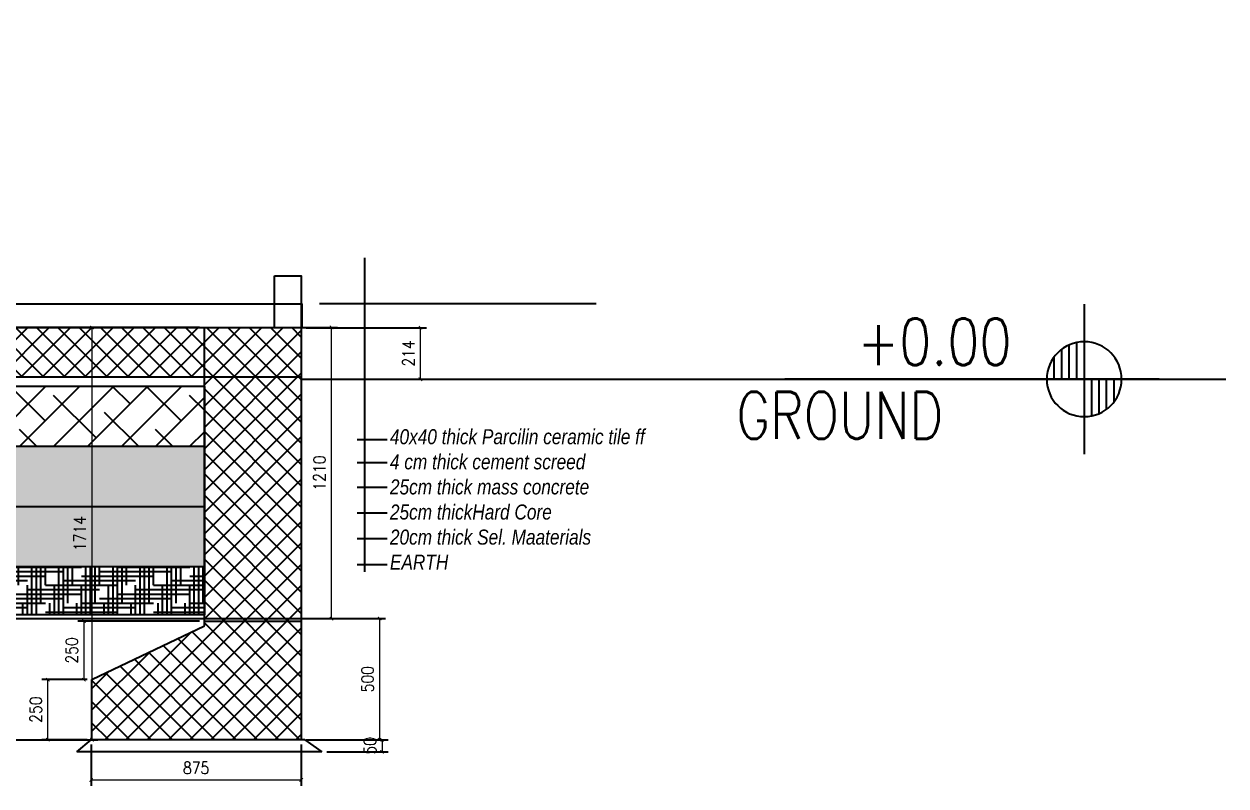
# Model space of a CAD drawing. Header units: millimetres. Extents: x -73920 to 111210, y -48963 to 87920.
# Drawn here: x 70411 to 75410, y 20615 to 23782 of the extents above; entities that cross this region are included whole.
import ezdxf
from ezdxf.enums import TextEntityAlignment as Align

# ---------------------------------------------------------------- set-up
doc = ezdxf.new("R2010")
doc.units = ezdxf.units.MM
doc.header["$LTSCALE"] = 100
doc.header["$MEASUREMENT"] = 0
doc.linetypes.add('DOT2', pattern=[0.125, 0, -0.125])
for name, color, linetype in [('A-HATCH', 251, 'Continuous'), ('LS-Anno-Attr', 2, 'Continuous'), ('LS-Anno-Level', 4, 'Continuous'), ('text', 5, 'Continuous'), ('water', 150, 'DOT2')]:
    doc.layers.add(name, color=color, linetype=linetype)
doc.styles.add('DIM25', font='simplex.shx', dxfattribs={"width": 0.85, "height": 50})
doc.styles.add('Light 1-250', font='simplex.shx', dxfattribs={"width": 0.75, "height": 0.5})
doc.dimstyles.new('DIM25', dxfattribs={"dimtxt": 500, "dimasz": 1, "dimexe": 25, "dimexo": 20, "dimgap": 25, "dimtad": 1, "dimdec": 0, "dimzin": 0, "dimdsep": 46, "dimtxsty": 'DIM25', "dimblk": 'Tick', "dimcen": 0.09, "dimdle": 25, "dimclrd": 256, "dimclre": 256, "dimclrt": 1, "dimadec": 0, "dimazin": 0, "dimtfac": 1, "dimtdec": 0, "dimtix": 1, "dimtmove": 2, "dimatfit": 3, "dimldrblk": 'Tick', "dimfxl": 1, "dimtolj": 1, "dimtzin": 0, "dimlwd": 5, "dimarcsym": 0})

# ---------------------------------------------------------------- blocks, each defined once
blk = doc.blocks.new('LEV')
for p, q in [((0, 400), (0, -400)), ((40, 0), (40, 196)), ((80, 0), (80, 183.3)), ((120, 0), (120, 160)), ((160, 0), (160, 120)), ((-400, 0), (1600, 0)), ((-160, -120), (-160, 0)), ((-120, -160), (-120, 0)), ((-80, -183.3), (-80, 0)), ((-40, -196), (-40, 0))]:
    blk.add_line(p, q)
blk.add_circle((0, 0), 200)
at = {"flags": 12}
for tag, p in [('L', (300, 131.8)), ('P', (316.4, -392.1))]:
    blk.add_attdef(tag, p, '', height=250, dxfattribs=at)
blk = doc.blocks.new('Tick')
at = {"const_width": 4}
blk.add_lwpolyline([(-7.1, -7.1), (7.1, 7.1)], dxfattribs=at)
blk = doc.blocks.new('*D311')
at = {"layer": 'DEFPOINTS', "color": 0, "linetype": 'ByBlock', "lineweight": 25, "transparency": 16777216}
for p in [(65301.1, 22521.1), (71690, 22521.1), (65301.1, 21310.8)]:
    blk.add_point(p, dxfattribs=at)
at = {"layer": 'water', "linetype": 'ByBlock', "lineweight": -2, "transparency": 16777216}
for p, q in [((65321.1, 22521.1), (71715, 22521.1)), ((65321.1, 21310.8), (71715, 21310.8))]:
    blk.add_line(p, q, dxfattribs=at)
at = {"layer": 'water', "linetype": 'ByBlock', "lineweight": 5, "transparency": 16777216}
blk.add_line((71690, 21311.8), (71690, 22520.1), dxfattribs=at)
for p, rotation in [((71690, 22521.1), 90), ((71690, 21310.8), 270)]:
    blk.add_blockref('Tick', p, dxfattribs=dict(at, rotation=rotation))
at = {"layer": 'water', "color": 1, "linetype": 'ByBlock', "lineweight": 25, "transparency": 16777216, "insert": (71640, 21916), "char_height": 50, "attachment_point": 5, "rotation": 90, "style": 'DIM25'}
blk.add_mtext('\\A1;1210', dxfattribs=at)
blk = doc.blocks.new('*D320')
at = {"layer": 'DEFPOINTS', "color": 0, "linetype": 'ByBlock', "lineweight": 25, "transparency": 16777216}
for p in [(71563.9, 22520), (72060, 22520), (71563.9, 22306)]:
    blk.add_point(p, dxfattribs=at)
at = {"layer": 'water', "linetype": 'ByBlock', "lineweight": -2, "transparency": 16777216}
for p, q in [((71583.9, 22520), (72085, 22520)), ((71583.9, 22306), (72085, 22306))]:
    blk.add_line(p, q, dxfattribs=at)
at = {"layer": 'water', "linetype": 'ByBlock', "lineweight": 5, "transparency": 16777216}
blk.add_line((72060, 22307), (72060, 22519), dxfattribs=at)
for p, rotation in [((72060, 22520), 90), ((72060, 22306), 270)]:
    blk.add_blockref('Tick', p, dxfattribs=dict(at, rotation=rotation))
at = {"layer": 'water', "color": 1, "linetype": 'ByBlock', "lineweight": 25, "transparency": 16777216, "insert": (72010, 22413), "char_height": 50, "attachment_point": 5, "rotation": 90, "style": 'DIM25'}
blk.add_mtext('\\A1;214', dxfattribs=at)
blk = doc.blocks.new('*D522')
at = {"layer": 'DEFPOINTS', "color": 0, "linetype": 'ByBlock', "lineweight": 25, "transparency": 16777216}
for p in [(71563.9, 20807.1), (71650, 20757.1), (71900, 20757.1)]:
    blk.add_point(p, dxfattribs=at)
at = {"layer": 'water', "linetype": 'ByBlock', "lineweight": -2, "transparency": 16777216}
for p, q in [((71583.9, 20807.1), (71925, 20807.1)), ((71670, 20757.1), (71925, 20757.1))]:
    blk.add_line(p, q, dxfattribs=at)
at = {"layer": 'water', "linetype": 'ByBlock', "lineweight": 5, "transparency": 16777216}
for p, q in [((71900, 20808.1), (71900, 20809.1)), ((71900, 20807.1), (71900, 20757.1)), ((71900, 20756.1), (71900, 20755.1))]:
    blk.add_line(p, q, dxfattribs=at)
for p, rotation in [((71900, 20807.1), 270), ((71900, 20757.1), 90)]:
    blk.add_blockref('Tick', p, dxfattribs=dict(at, rotation=rotation))
at = {"layer": 'water', "color": 1, "linetype": 'ByBlock', "lineweight": 25, "transparency": 16777216, "insert": (71850, 20782.1), "char_height": 50, "attachment_point": 5, "rotation": 90, "style": 'DIM25'}
blk.add_mtext('\\A1;50', dxfattribs=at)
blk = doc.blocks.new('*D523')
at = {"layer": 'DEFPOINTS', "color": 0, "linetype": 'ByBlock', "lineweight": 25, "transparency": 16777216}
for p in [(70510, 21057.1), (70693.7, 21057.1), (70693.7, 20807.1)]:
    blk.add_point(p, dxfattribs=at)
at = {"layer": 'water', "linetype": 'ByBlock', "lineweight": -2, "transparency": 16777216}
for p, q in [((70673.7, 21057.1), (70485, 21057.1)), ((70673.7, 20807.1), (70485, 20807.1))]:
    blk.add_line(p, q, dxfattribs=at)
at = {"layer": 'water', "linetype": 'ByBlock', "lineweight": 5, "transparency": 16777216}
blk.add_line((70510, 20808.1), (70510, 21056.1), dxfattribs=at)
for p, rotation in [((70510, 21057.1), 90), ((70510, 20807.1), 270)]:
    blk.add_blockref('Tick', p, dxfattribs=dict(at, rotation=rotation))
at = {"layer": 'water', "color": 1, "linetype": 'ByBlock', "lineweight": 25, "transparency": 16777216, "insert": (70460, 20932.1), "char_height": 50, "attachment_point": 5, "rotation": 90, "style": 'DIM25'}
blk.add_mtext('\\A1;250', dxfattribs=at)
blk = doc.blocks.new('*D524')
at = {"layer": 'DEFPOINTS', "color": 0, "linetype": 'ByBlock', "lineweight": 25, "transparency": 16777216}
for p in [(71161, 21300), (70660, 21057.1), (70693.7, 21057.1)]:
    blk.add_point(p, dxfattribs=at)
at = {"layer": 'water', "linetype": 'ByBlock', "lineweight": -2, "transparency": 16777216}
for p, q in [((71141, 21300), (70635, 21300)), ((70673.7, 21057.1), (70635, 21057.1))]:
    blk.add_line(p, q, dxfattribs=at)
at = {"layer": 'water', "linetype": 'ByBlock', "lineweight": 5, "transparency": 16777216}
blk.add_line((70660, 21299), (70660, 21058.1), dxfattribs=at)
for p, rotation in [((70660, 21300), 90), ((70660, 21057.1), 270)]:
    blk.add_blockref('Tick', p, dxfattribs=dict(at, rotation=rotation))
at = {"layer": 'water', "color": 1, "linetype": 'ByBlock', "lineweight": 25, "transparency": 16777216, "insert": (70610, 21178.5), "char_height": 50, "attachment_point": 5, "rotation": 90, "style": 'DIM25'}
blk.add_mtext('\\A1;250', dxfattribs=at)
blk = doc.blocks.new('*D525')
at = {"layer": 'DEFPOINTS', "color": 0, "linetype": 'ByBlock', "lineweight": 25, "transparency": 16777216}
for p in [(70690, 20807.1), (71563.9, 20807.1), (71563.9, 20640)]:
    blk.add_point(p, dxfattribs=at)
at = {"layer": 'water', "linetype": 'ByBlock', "lineweight": -2, "transparency": 16777216}
for p, q in [((70690, 20787.1), (70690, 20615)), ((71563.9, 20787.1), (71563.9, 20615))]:
    blk.add_line(p, q, dxfattribs=at)
at = {"layer": 'water', "linetype": 'ByBlock', "lineweight": 5, "transparency": 16777216}
blk.add_line((70691, 20640), (71562.9, 20640), dxfattribs=at)
at = {"layer": 'water', "linetype": 'ByBlock', "lineweight": 5, "transparency": 16777216, "rotation": 180}
blk.add_blockref('Tick', (70690, 20640), dxfattribs=at)
at = {"layer": 'water', "linetype": 'ByBlock', "lineweight": 5, "transparency": 16777216}
blk.add_blockref('Tick', (71563.9, 20640), dxfattribs=at)
at = {"layer": 'water', "color": 1, "linetype": 'ByBlock', "lineweight": 25, "transparency": 16777216, "insert": (71126.9, 20690), "char_height": 50, "attachment_point": 5, "style": 'DIM25'}
blk.add_mtext('\\A1;875', dxfattribs=at)
blk = doc.blocks.new('*D526')
at = {"layer": 'DEFPOINTS', "color": 0, "linetype": 'ByBlock', "lineweight": 25, "transparency": 16777216}
for p in [(71563.9, 21310.8), (71563.9, 20807.1), (71890, 20807.1)]:
    blk.add_point(p, dxfattribs=at)
at = {"layer": 'water', "linetype": 'ByBlock', "lineweight": -2, "transparency": 16777216}
for p, q in [((71583.9, 21310.8), (71915, 21310.8)), ((71583.9, 20807.1), (71915, 20807.1))]:
    blk.add_line(p, q, dxfattribs=at)
at = {"layer": 'water', "linetype": 'ByBlock', "lineweight": 5, "transparency": 16777216}
blk.add_line((71890, 21309.8), (71890, 20808.1), dxfattribs=at)
for p, rotation in [((71890, 21310.8), 90), ((71890, 20807.1), 270)]:
    blk.add_blockref('Tick', p, dxfattribs=dict(at, rotation=rotation))
at = {"layer": 'water', "color": 1, "linetype": 'ByBlock', "lineweight": 25, "transparency": 16777216, "insert": (71840, 21058.9), "char_height": 50, "attachment_point": 5, "rotation": 90, "style": 'DIM25'}
blk.add_mtext('\\A1;500', dxfattribs=at)
blk = doc.blocks.new('*D527')
at = {"layer": 'DEFPOINTS', "color": 0, "linetype": 'ByBlock', "lineweight": 25, "transparency": 16777216}
for p in [(65301.1, 22521.1), (65301.1, 20807.1), (70693.7, 20807.1)]:
    blk.add_point(p, dxfattribs=at)
at = {"layer": 'water', "linetype": 'ByBlock', "lineweight": -2, "transparency": 16777216}
for p, q in [((65321.1, 22521.1), (70718.7, 22521.1)), ((65321.1, 20807.1), (70718.7, 20807.1))]:
    blk.add_line(p, q, dxfattribs=at)
at = {"layer": 'water', "linetype": 'ByBlock', "lineweight": 5, "transparency": 16777216}
blk.add_line((70693.7, 22520.1), (70693.7, 20808.1), dxfattribs=at)
for p, rotation in [((70693.7, 22521.1), 90), ((70693.7, 20807.1), 270)]:
    blk.add_blockref('Tick', p, dxfattribs=dict(at, rotation=rotation))
at = {"layer": 'water', "color": 1, "linetype": 'ByBlock', "lineweight": 25, "transparency": 16777216, "insert": (70643.7, 21664.1), "char_height": 50, "attachment_point": 5, "rotation": 90, "style": 'DIM25'}
blk.add_mtext('\\A1;1714', dxfattribs=at)

msp = doc.modelspace()

# ---------------------------------------------------------------- hatches: boundary and pattern name
at = {"layer": 'water', "linetype": 'ByBlock', "lineweight": 25, "transparency": 33554500}
h = msp.add_hatch(dxfattribs=at)
h.set_pattern_fill('ANSI37', color=3, scale=500)
h.paths.add_polyline_path([(58866.75304373, 22471.07794055), (58465.1183619, 22471.07794055), (58465.7447641, 22316.03136931), (58866.75304373, 22316.03136931)])
h.paths.add_polyline_path([(58866.75304373, 22316.03136931), (58463.92042824, 22316.03136931), (58463.92042824, 21300), (58866.75304373, 21300)])
h.paths.add_polyline_path([(59334.04901071, 21057.07106781), (58866.75304373, 21280.51304669), (58866.75304373, 21300), (58463.92042824, 21300), (58463.92042824, 20807.07106781), (59334.04901071, 20807.07106781)])
h.paths.add_polyline_path([(58866.75304373, 22521.07794055), (58464.91635737, 22521.07794055), (58465.1183619, 22471.07794055), (58866.75304373, 22471.07794055)])
h.paths.add_polyline_path([(59854.58953063, 22521.07794055), (58866.75304373, 22521.07794055), (58866.75304373, 22471.07794055), (59854.58953063, 22471.07794055)])
h.paths.add_polyline_path([(64804.11641718, 22521.07794055), (59854.58953063, 22521.07794055), (59854.58953063, 22471.07794055), (58866.75304373, 22471.07794055), (58866.75304373, 22316.03136931), (64804.11641718, 22316.03136931)])
h.paths.add_polyline_path([(65051.66478976, 23316.18711281), (64804.11641718, 23316.18711281), (64804.11641718, 22521.07794055), (65051.66478976, 22521.07794055)])
h.paths.add_polyline_path([(65301.12134325, 23316.18711281), (65051.66478976, 23316.18711281), (65051.66478976, 22521.07794055), (65301.12134325, 22521.07794055)])
h.paths.add_polyline_path([(65051.66478976, 23781.51920957), (64804.11641718, 23782.46159898), (64804.11641718, 23506.12587137), (65051.66478976, 23506.12587137)])
h.paths.add_polyline_path([(65301.12134325, 23780.56955593), (65051.66478976, 23781.51920957), (65051.66478976, 23506.12587137), (65301.12134325, 23506.12587137)])
h.paths.add_polyline_path([(65051.66478976, 23464.24653212), (64804.11641718, 23463.75980875), (64804.11641718, 23352.77686468), (65051.66478976, 23352.74772641)])
h.paths.add_polyline_path([(65051.66478976, 23352.74772641), (64804.11641718, 23352.77686468), (64804.11641718, 23316.18711281), (65051.66478976, 23316.18711281)])
h.paths.add_polyline_path([(65301.12134325, 23506.12587137), (65051.66478976, 23506.12587137), (65051.66478976, 23464.24653212), (65301.12134325, 23464.73700731)])
h.paths.add_polyline_path([(65301.12134325, 22521.07794055), (65051.66478976, 22521.07794055), (65051.66478976, 22316.03136931), (65301.12134325, 22316.03136931)])
h.paths.add_polyline_path([(65051.66478976, 22521.07794055), (64804.11641718, 22521.07794055), (64804.11641718, 22316.03136931), (65051.66478976, 22316.03136931)])
h.paths.add_polyline_path([(71563.85965489, 21300), (71161.0270394, 21300), (71161.0270394, 21280.51304669), (70693.73107242, 21057.07106781), (70693.73107242, 20807.07106781), (71563.85965489, 20807.07106781)])
h.paths.add_polyline_path([(71563.85965489, 22316.03136931), (71161.0270394, 22316.03136931), (71161.0270394, 21300), (71563.85965489, 21300), (71563.85965489, 21307.07106781)])
h.paths.add_polyline_path([(71563.85965489, 22471.07794055), (71161.0270394, 22471.07794055), (71161.0270394, 22316.03136931), (71563.85965489, 22316.03136931)])
h.paths.add_polyline_path([(71161.0270394, 22471.07794055), (70195.02250914, 22471.07794055), (70195.02250914, 22521.07794055), (65301.12134325, 22521.07794055), (65301.12134325, 22316.03136931), (71161.0270394, 22316.03136931)])
h.paths.add_polyline_path([(71563.85965489, 22521.07794055), (71161.0270394, 22521.07794055), (71161.0270394, 22471.07794055), (71563.85965489, 22471.07794055)])
h.paths.add_polyline_path([(71161.0270394, 22521.07794055), (70395.02250914, 22521.07794055), (70195.02250914, 22521.07794055), (70195.02250914, 22471.07794055), (71161.0270394, 22471.07794055)], flags=17)
h.paths.add_polyline_path([(65301.12134325, 23352.71836354), (65051.66478976, 23352.74772641), (65051.66478976, 23316.18711281), (65301.12134325, 23316.18711281)])
h.paths.add_polyline_path([(65051.66478976, 23506.12587137), (64804.11641718, 23506.12587137), (64804.11641718, 23463.75980875), (65051.66478976, 23464.24653212)])
h.paths.add_polyline_path([(65301.12134325, 23464.73700731), (65051.66478976, 23464.24653212), (65051.66478976, 23352.74772641), (65301.12134325, 23352.71836354)])
h = msp.add_hatch(dxfattribs=at)
h.set_pattern_fill('ANSI38', color=3, scale=800)
h.paths.add_polyline_path([(71161.0270394, 22276.03136931), (65301.12134325, 22276.03136931), (65301.12134325, 22026.03136931), (71161.0270394, 22026.03136931)])
h.paths.add_polyline_path([(64804.11641718, 22276.03136931), (58866.75304373, 22276.03136931), (58866.75304373, 22026.03136931), (64804.11641718, 22026.03136931)])
h.paths.add_polyline_path([(62780.30381631, 22164.68737344), (63048.87524488, 22164.68737344), (63048.87524488, 22314.68737344), (62780.30381631, 22314.68737344)], flags=9)
h.paths.add_polyline_path([(61747.92286393, 22164.68737344), (62081.25619727, 22164.68737344), (62081.25619727, 22314.68737344), (61747.92286393, 22314.68737344)], flags=9)
h.paths.add_polyline_path([(60780.30381633, 22164.68737344), (61048.8752449, 22164.68737344), (61048.8752449, 22314.68737344), (60780.30381633, 22314.68737344)], flags=9)
h.paths.add_polyline_path([(60147.92286396, 22164.68737344), (60481.2561973, 22164.68737344), (60481.2561973, 22314.68737344), (60147.92286396, 22314.68737344)], flags=9)
h.paths.add_polyline_path([(59580.30381634, 22164.68737344), (59848.87524491, 22164.68737344), (59848.87524491, 22314.68737344), (59580.30381634, 22314.68737344)], flags=9)
h = msp.add_hatch(dxfattribs=at)
h.set_pattern_fill('AR-CONC', color=3, scale=10)
h.set_pattern_definition([(50, (0, 0), (71.72602, -6.275213), [7.5, -82.5]), (355, (0, 0), (-13.87513, 75.21921), [6, -66]), (100.45144, (5.98, -0.52), (57.850885, 68.944), [6.37402, -70.11421]), (46.1842, (0, 20), (106.72413, -16.55193), [11.25, -123.75]), (96.63564, (8.89, 18.62), (93.4662, 97.41186), [9.56103, -105.17138]), (351.18416, (0, 20), (93.4662, 97.41186), [9, -99]), (21, (10, 15), (59.690705, -40.26189), [7.5, -82.5]), (326, (10, 15), (24.33153, 72.515005), [6, -66]), (71.45144, (14.974, 11.645), (84.02224, 32.253115), [6.37402, -70.11421]), (37.5, (0, 0), (1.2159855, 33.289385), [0, -65.2, 0, -67, 0, -66.25]), (7.5, (0, 0), (26.306954, 39.441171), [0, -38.2, 0, -63.7, 0, -25.25]), (327.5, (-22.3, 0), (53.382244, -2.255487), [0, -25, 0, -78, 0, -103.5]), (317.5, (-32.3, 0), (58.318617, 10.010498), [0, -32.5, 0, -51.8, 0, -73.5])])
h.paths.add_polyline_path([(64804.11641718, 22026.03136931), (58866.75304373, 22026.03136931), (58866.75304373, 21776.03136931), (64804.11641718, 21776.03136931)])
h.paths.add_polyline_path([(71161.0270394, 22026.03136931), (65301.12134325, 22026.03136931), (65301.12134325, 21776.03136931), (71161.0270394, 21776.03136931)])
h = msp.add_hatch(dxfattribs=at)
h.set_pattern_fill('AR-CONC', color=3, scale=800)
h.paths.add_polyline_path([(71161.0270394, 22026.03136931), (65301.12134325, 22026.03136931), (65301.12134325, 21776.03136931), (71161.0270394, 21776.03136931)])
h.paths.add_polyline_path([(64804.11641718, 22026.03136931), (58866.75304373, 22026.03136931), (58866.75304373, 21776.03136931), (64804.11641718, 21776.03136931)])
h.paths.add_polyline_path([(65301.12134325, 22026.03136931), (65051.66478976, 22026.03136931), (65051.66478976, 21776.03136931), (65301.12134325, 21776.03136931)])
h.paths.add_polyline_path([(65051.66478976, 22026.03136931), (64804.11641718, 22026.03136931), (64804.11641718, 21776.03136931), (65051.66478976, 21776.03136931)])
h = msp.add_hatch(dxfattribs=at)
h.set_pattern_fill('GRAVEL', color=3, scale=300)
h.set_pattern_definition([(228.012788, (216, 300), (-2400, -2700), [40.3608, -3995.7264]), (184.96974, (189, 270), (3600, 300), [69.2604, -6856.7774]), (132.510447, (120, 264), (3000, -3300), [48.8364, -4834.8098]), (267.27369, (3, 189), (300, 6000), [63.0714, -6244.0674]), (292.833654, (0, 126), (-1500, 3600), [61.8465, -6122.8119]), (357.27369, (24, 69), (-6000, 300), [63.0714, -6244.0674]), (37.69424, (87, 66), (-3900, -3000), [83.4087, -8257.4546]), (72.255328, (153, 117), (2100, 6600), [78.7464, -7795.8964]), (121.429566, (177, 192), (-2400, 3900), [63.285, -6265.2219]), (175.23636, (144, 246), (3300, -300), [72.2496, -3540.2288]), (222.397438, (72, 252), (-3600, -3300), [93.4344, -9250.0125]), (138.814075, (300, 186), (-2100, 1800), [31.8903, -3157.1534]), (171.469234, (276, 207), (3900, -600), [60.6711, -6006.4534]), (225, (216, 216), (-3e-14, -300), [42.4263, -381.8378]), (203.19859, (195, 252), (1500, 600), [22.8474, -2261.8845]), (291.80141, (174, 243), (-300, 900), [32.3109, -1583.2385]), (30.96376, (186, 213), (900, 600), [52.4787, -1696.8069]), (161.56505, (231, 240), (600, -300), [37.9473, -910.736]), (16.38954, (0, 243), (3000, 900), [53.16, -5262.8535]), (70.346176, (51, 258), (-1200, -3300), [44.5983, -4415.2223]), (293.19859, (231, 300), (-600, 1500), [45.6945, -2239.0374]), (343.61046, (249, 258), (-3000, 900), [53.16, -5262.8535]), (339.443955, (0, 57), (-1500, 600), [51.264, -2511.9371]), (294.77514, (48, 39), (-1500, 3300), [42.9534, -4252.3929]), (66.80141, (234, 0), (600, 1500), [45.6945, -2239.0374]), (17.354025, (252, 42), (-3900, -1200), [50.2893, -4978.6271]), (69.443955, (87, 0), (-600, -1500), [25.632, -2537.5691]), (101.30993, (216, 0), (-300, 1200), [15.297, -1514.4089]), (165.96376, (213, 15), (900, -300), [61.8465, -1175.0852]), (186.009006, (153, 30), (3000, 300), [57.315, -5674.177]), (303.69007, (186, 186), (-300, 600), [43.2666, -1038.3988]), (353.157227, (210, 150), (5100, -600), [75.5382, -7478.2688]), (60.945396, (285, 141), (-1200, -2100), [30.8868, -3057.8022]), (90, (300, 168), (-300, 300), [18, -282]), (120.256437, (147, 39), (1200, -2100), [41.6772, -4126.056]), (48.012788, (126, 75), (2400, 2700), [80.7216, -3955.3656]), (0, (180, 135), (300, 300), [78, -222]), (325.304846, (258, 135), (3000, -2100), [47.4342, -4695.9823]), (254.054604, (297, 108), (-300, -1200), [43.6806, -2140.3524]), (207.645975, (285, 66), (-5700, -3000), [71.1195, -7040.8423]), (175.426079, (222, 33), (-3900, 300), [75.2397, -7448.722])])
h.paths.add_polyline_path([(71161.0270394, 21776.03136931), (65301.12134325, 21776.03136931), (65301.12134325, 21526.03136931), (71161.0270394, 21526.03136931)])
h.paths.add_polyline_path([(64804.11641718, 21776.03136931), (58866.75304373, 21776.03136931), (58866.75304373, 21526.03136931), (64804.11641718, 21526.03136931)])
h.paths.add_polyline_path([(65301.12134325, 21776.03136931), (65051.66478976, 21776.03136931), (65051.66478976, 21526.03136931), (65301.12134325, 21526.03136931)])
h.paths.add_polyline_path([(65051.66478976, 21776.03136931), (64804.11641718, 21776.03136931), (64804.11641718, 21526.03136931), (65051.66478976, 21526.03136931)])
h = msp.add_hatch(dxfattribs=at)
h.set_pattern_fill('HOUND', color=3, scale=300)
h.paths.add_polyline_path([(65301.12134325, 21526.03136931), (65301.12134325, 21326.03136931), (71161.0270394, 21326.03136931), (71161.0270394, 21526.03136931)])

# ---------------------------------------------------------------- linework, layer by layer
at = {"layer": 'A-HATCH', "color": 4}
for p, q in [((71452.49295369, 22621.07800914), (71452.49295369, 22735.67240162)), ((71452.49295369, 22735.67240162), (71563.85965489, 22735.67240162))]:
    msp.add_line(p, q, dxfattribs=at)
at = {"layer": 'text', "color": 0}
for p, q in [((71827.90675504, 21505.48190323), (71827.90675504, 22809.98133126)), ((71796.28013031, 22055.98556892), (71921.650833, 22055.98556892)), ((71796.28013031, 21959.35493179), (71921.650833, 21959.35493179)), ((71796.28013031, 21857.0879217), (71921.650833, 21857.0879217)), ((71796.28013031, 21750.4622217), (71921.650833, 21750.4622217)), ((71796.28013031, 21643.07889822), (71921.650833, 21643.07889822)), ((71796.28013031, 21535.69557474), (71921.650833, 21535.69557474))]:
    msp.add_line(p, q, dxfattribs=at)
at = {"layer": 'water', "color": 0, "linetype": 'ByBlock', "lineweight": 25}
for p, q in [((71640, 22621.07800914), (72790, 22621.07800914)), ((71565.80214024, 22306.03136931), (75410, 22306.03136931)), ((59334.04901071, 20807.07106781), (70693.73107242, 20807.07106781))]:
    msp.add_line(p, q, dxfattribs=at)
at = {"layer": 'water', "color": 3, "linetype": 'ByBlock', "lineweight": 25}
for p, q in [((71141.0270394, 22521.07794055), (58463.92042824, 22521.07794055)), ((71141.0270394, 22521.07794055), (71563.85965489, 22521.07794055)), ((71161.0270394, 21300), (71161.0270394, 22521.07794055)), ((71563.85965489, 22521.07794055), (71563.85965489, 21300)), ((58445.785165, 22316.03136931), (71563.85965489, 22316.03136931)), ((71161.0270394, 22276.03136931), (58866.75304373, 22276.03136931)), ((71161.0270394, 22276.03136931), (71161.0270394, 22276.03136931)), ((71161.0270394, 22276.03136931), (71161.0270394, 22026.03136931)), ((71161.0270394, 22026.03136931), (58866.75304373, 22026.03136931)), ((71161.0270394, 22026.03136931), (71161.0270394, 21776.03136931)), ((71161.0270394, 21776.03136931), (58866.75304373, 21776.03136931)), ((71161.0270394, 21776.03136931), (71161.0270394, 21526.03136931)), ((71161.0270394, 21526.03136931), (58866.75304373, 21526.03136931)), ((71161.0270394, 21526.03136931), (71161.0270394, 21326.03136931)), ((71161.0270394, 21326.03136931), (58866.75304373, 21326.03136931)), ((71161.0270394, 21280.51304669), (71161.0270394, 21300)), ((71161.0270394, 21300), (71563.85965489, 21300)), ((71563.85965489, 21307.07106781), (71563.85965489, 20807.07106781)), ((70693.73107242, 21057.07106781), (71161.0270394, 21280.51304669)), ((70693.73107242, 20807.07106781), (70693.73107242, 21057.07106781)), ((70630, 20757.07106781), (70690, 20807.07106781)), ((71578.73107242, 20807.07106781), (70693.73107242, 20807.07106781)), ((71578.73107242, 20807.07106781), (71650, 20757.07106781)), ((70690, 20757.07106781), (70630, 20757.07106781)), ((71650, 20757.07106781), (70690, 20757.07106781))]:
    msp.add_line(p, q, dxfattribs=at)
msp.add_lwpolyline([(71452.49295369, 22735.67240162), (71563.85965489, 22735.67240162), (71563.85965489, 22520.00000059), (71452.49295369, 22520.00000059)], close=True, dxfattribs=at)
msp.add_lwpolyline([(70275.02250914, 22620), (71566.18344766, 22620), (71566.18344766, 22520.00000059), (58463.92042824, 22520.00000059), (58463.92042824, 22620), (59774.58953063, 22620)], dxfattribs=at)

# ---------------------------------------------------------------- block references
at = {"layer": 'LS-Anno-Level'}
ref = msp.add_blockref('LEV', (74820.44108962, 22306.03136931), dxfattribs=dict(at, xscale=-0.7782575775070838, yscale=0.7782579724575642, zscale=0.7782579455591017, rotation=359.9999999999957))
ref.add_attrib('POSITION', 'GROUND', dxfattribs={"layer": 'LS-Anno-Attr', "height": 194.56448639, "rotation": 359.9999513214, "style": 'Light 1-250', "width": 0.8, "flags": 12}).set_placement((73803.82901807, 22155.66235989), align=Align.MIDDLE)
ref.add_attrib('LEVE', '+0.00', dxfattribs={"layer": 'LS-Anno-Attr', "height": 194.56448639, "rotation": 359.9999513214, "style": 'Light 1-250', "width": 0.8, "flags": 12}).set_placement((74197.83485767, 22461.68350249), align=Align.MIDDLE)

# ---------------------------------------------------------------- texts
at = {"color": 0, "insert": (71932.85934602, 22306.86680178), "char_height": 62.58465, "width": 2993.2650190713, "attachment_point": 1}
msp.add_mtext('{\\fArial Narrow|b0|i1|c0|p34;\\P \\P40x40 thick Parcilin ceramic tile ff\\P4 cm thick cement screed \\P25cm thick mass concrete\\P25cm thickHard Core \\P20cm thick Sel. Maaterials\\PEARTH}', dxfattribs=at)

# ---------------------------------------------------------------- dimensions: what is measured, and where the dimension line sits
at = {"layer": 'water', "color": 1, "linetype": 'ByBlock', "lineweight": 25}
for base, p1, p2, picture, middle in [((71690, 22521.07794055), (65301.12134325, 21310.82676583), (65301.12134325, 22521.07794055), '*D311', (71640, 21915.95235319)), ((72060, 22520.00000059), (71563.85965489, 22306.03136931), (71563.85965489, 22520.00000059), '*D320', (72010, 22413.01568495))]:
    dim = msp.add_linear_dim(base=base, p1=p1, p2=p2, angle=90, dimstyle='DIM25', dxfattribs=at)
    dim.commit()
    dim.dimension.update_dxf_attribs({"geometry": picture, "text_midpoint": middle})
at = {"layer": 'water', "color": 0, "linetype": 'ByBlock', "lineweight": 25}
for base, p1, p2, picture, middle in [((70693.73107242, 20807.07106781), (65301.12134325, 22521.07794055), (65301.12134325, 20807.07106781), '*D527', (70643.73107242, 21664.07450418)), ((70510, 21057.07106781), (70693.73107242, 20807.07106781), (70693.73107242, 21057.07106781), '*D523', (70460, 20932.07106781)), ((71900, 20757.07106781), (71563.85965489, 20807.07106781), (71650, 20757.07106781), '*D522', (71850, 20782.07106781))]:
    dim = msp.add_linear_dim(base=base, p1=p1, p2=p2, angle=90, dimstyle='DIM25', dxfattribs=at)
    dim.commit()
    dim.dimension.update_dxf_attribs({"geometry": picture, "text_midpoint": middle})
for base, p1, p2, text, picture, middle in [((70660, 21057.07106781), (71161.0270394, 21300), (70693.73107242, 21057.07106781), '250', '*D524', (70610, 21178.53553391)), ((71890, 20807.07106781), (71563.85965489, 21310.82676583), (71563.85965489, 20807.07106781), '500', '*D526', (71840, 21058.94891682))]:
    dim = msp.add_linear_dim(base=base, p1=p1, p2=p2, angle=90, text=text, dimstyle='DIM25', dxfattribs=at)
    dim.commit()
    dim.dimension.update_dxf_attribs({"geometry": picture, "text_midpoint": middle})
dim = msp.add_linear_dim(base=(71563.85965489, 20640), p1=(70690, 20807.07106781), p2=(71563.85965489, 20807.07106781), text='875', dimstyle='DIM25', dxfattribs=at)
dim.commit()
dim.dimension.update_dxf_attribs({"geometry": '*D525', "text_midpoint": (71126.92982745, 20690)})

doc.saveas('drawing.dxf')
